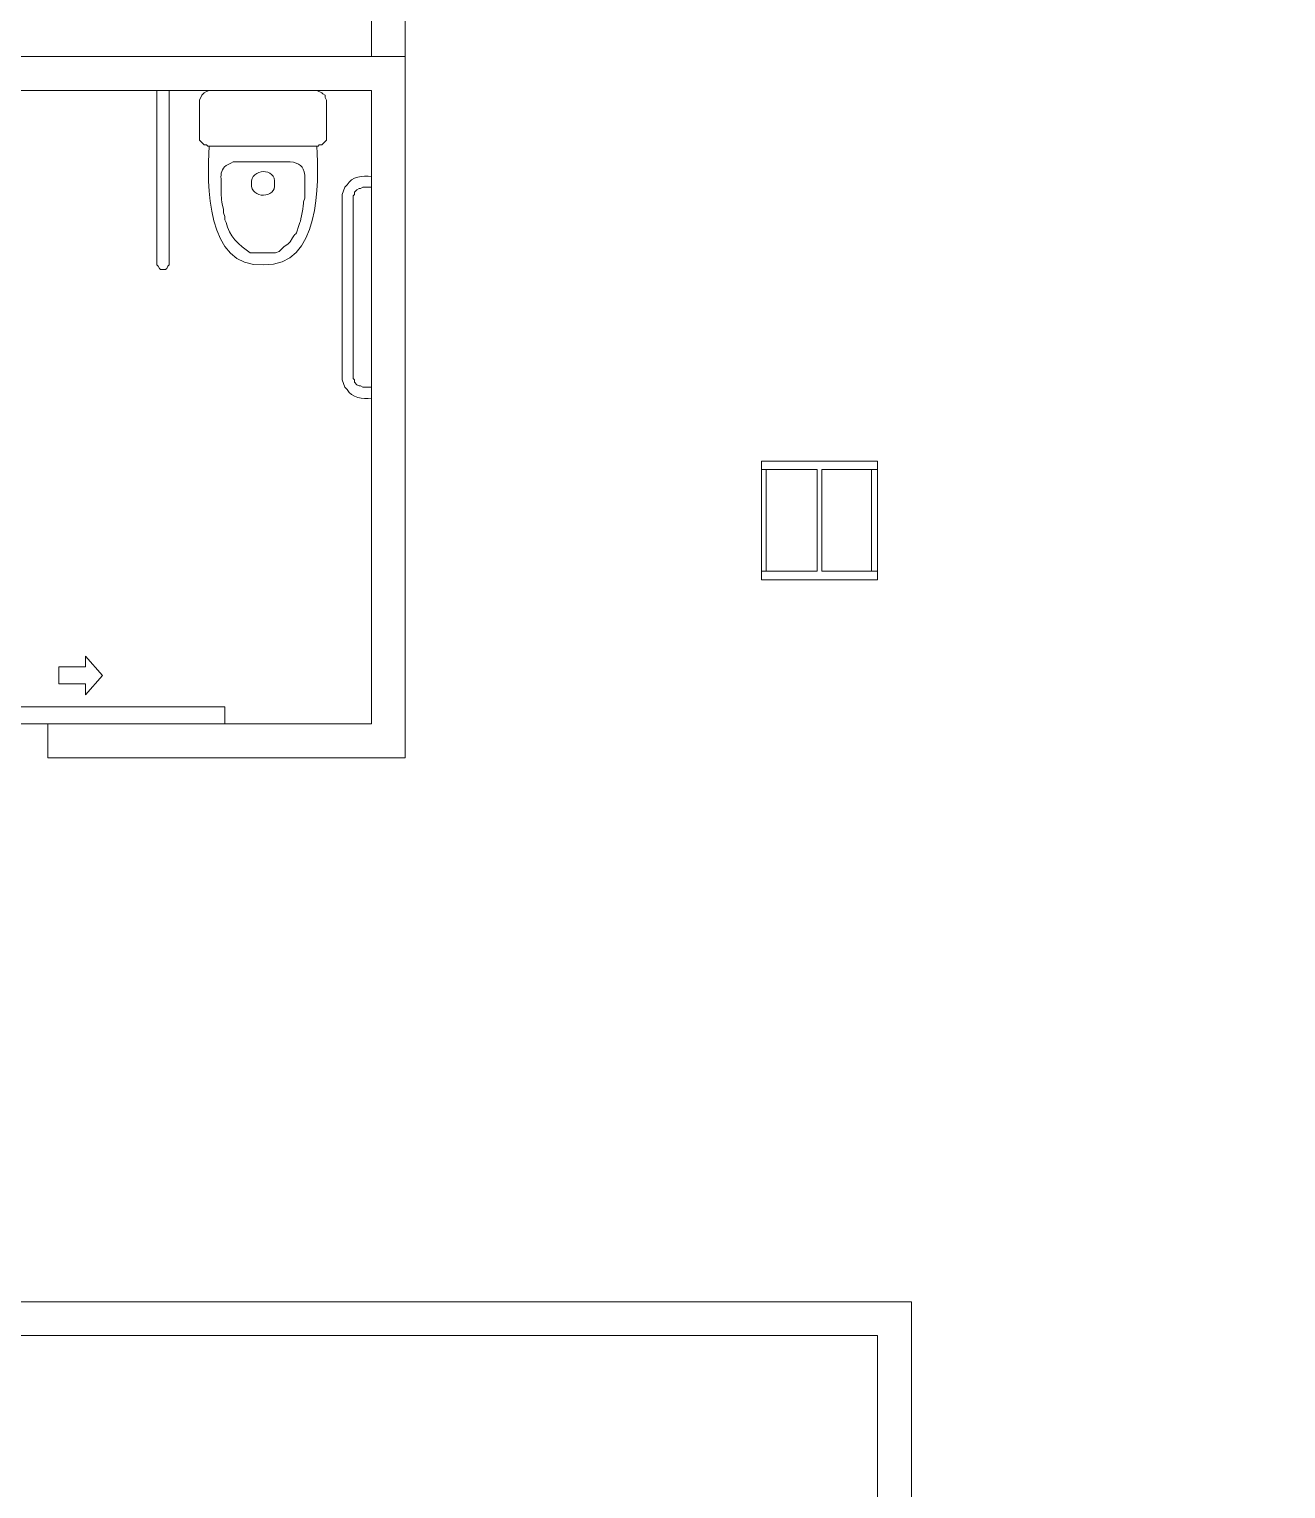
# Model space of a CAD drawing. Header units: millimetres. Extents: x -15161 to 10473752, y -72817 to 33960.
# Drawn here: x -1457 to -1018, y 2573 to 3083 of the extents above; entities that cross this region are included whole.
import ezdxf

# ---------------------------------------------------------------- set-up
doc = ezdxf.new("R2010")
doc.units = ezdxf.units.MM
doc.layers.add('PDF_幾何圖形', color=7, linetype='Continuous')

# ---------------------------------------------------------------- blocks, each defined once
blk = doc.blocks.new('建築底圖')
at = {"layer": 'PDF_幾何圖形', "lineweight": 0}
for points in [[(-1337.51, 3073.74), (-1337.51, 3103.8), (-1325.65, 3103.8), (-1325.65, 3073.74), (-1325.65, 2828.59), (-1450.56, 2828.59), (-1450.56, 2840.45), (-1337.51, 2840.45), (-1337.51, 3061.89), (-1557.68, 3061.89), (-1557.68, 2840.45), (-1535.66, 2840.45), (-1535.66, 2828.59), (-1569.53, 2828.59), (-1569.53, 3061.89), (-1951.87, 3061.89)], [(-1325.65, 3073.74), (-1951.87, 3073.74)], [(-1408.22, 3061.89), (-1408.22, 3000.92), (-1408.64, 3000.49), (-1409.06, 2999.65), (-1409.49, 2999.22), (-1411.18, 2999.22), (-1411.6, 2999.65), (-1412.03, 3000.49), (-1412.45, 3000.92), (-1412.45, 3061.89)], [(-1365.88, 3036.91), (-1375.19, 3036.91), (-1385.78, 3036.91), (-1386.62, 3036.48), (-1388.32, 3035.63)], [(-1390.01, 3030.98), (-1390.01, 3028.86)], [(-1360.8, 3032.25), (-1360.8, 3030.98), (-1360.8, 3024.2), (-1361.22, 3022.93)], [(-1345.98, 3028.86), (-1346.82, 3028.01), (-1347.67, 3025.47), (-1347.67, 2960.69), (-1346.82, 2958.15), (-1345.98, 2957.31)], [(-1337.51, 3028.01), (-1340.47, 3028.01), (-1341.32, 3027.59), (-1341.74, 3027.59), (-1342.59, 3027.17), (-1343.44, 3026.32), (-1343.44, 3025.47), (-1343.86, 3025.05), (-1343.86, 2961.12), (-1343.44, 2960.69), (-1343.44, 2959.85), (-1342.59, 2959), (-1341.74, 2958.58), (-1341.32, 2958.58), (-1340.47, 2958.15), (-1337.51, 2958.15)], [(-1388.32, 3015.73), (-1388.74, 3016.58), (-1388.74, 3017.85), (-1389.16, 3019.12), (-1389.16, 3020.39), (-1389.59, 3021.66)], [(-1365.88, 3008.96), (-1366.72, 3008.11), (-1367.99, 3007.27), (-1369.69, 3005.57), (-1370.96, 3005.15), (-1375.19, 3005.15), (-1379.85, 3005.15)], [(-1672.84, 2638.48), (-1148.67, 2638.48), (-1148.67, 2416.62), (-1116.49, 2416.62), (-1116.49, 2290.87)], [(-450.9, 2290.87), (-1148.67, 2290.87), (-1148.67, 1313.23), (-1160.53, 1313.23), (-1160.53, 2626.63), (-1672.84, 2626.63), (-1951.87, 2626.63)]]:
    blk.add_lwpolyline(points, dxfattribs=at)
for points in [[(-1356.56, 3042.41), (-1394.24, 3042.41), (-1394.67, 3042.41), (-1395.09, 3042.83), (-1395.94, 3042.83), (-1397.63, 3044.53), (-1397.63, 3058.5), (-1396.78, 3060.19), (-1395.94, 3061.04), (-1395.09, 3061.46), (-1394.24, 3061.89), (-1356.56, 3061.89), (-1354.87, 3061.04), (-1354.44, 3060.62), (-1353.6, 3060.19), (-1353.6, 3059.35), (-1353.17, 3058.5), (-1353.17, 3044.53), (-1354.87, 3042.83), (-1355.71, 3042.83), (-1356.14, 3042.41)], [(-1201.17, 2893.8), (-1201.17, 2890.83), (-1160.53, 2890.83), (-1160.53, 2893.8), (-1180, 2893.8), (-1180, 2929.36), (-1160.53, 2929.36), (-1160.53, 2932.32), (-1201.17, 2932.32), (-1201.17, 2929.36), (-1181.7, 2929.36), (-1181.7, 2893.8)], [(-1201.17, 2893.8), (-1201.17, 2929.36), (-1199.48, 2929.36), (-1199.48, 2893.8)], [(-1162.64, 2893.8), (-1162.64, 2929.36), (-1160.53, 2929.36), (-1160.53, 2893.8)], [(-1437.43, 2860.35), (-1437.43, 2864.16), (-1431.5, 2857.38), (-1437.43, 2850.61), (-1437.43, 2854.42), (-1446.75, 2854.42), (-1446.75, 2860.35)], [(-1388.74, 2840.45), (-1388.74, 2846.37), (-1473.42, 2846.37), (-1473.42, 2840.45)]]:
    blk.add_lwpolyline(points, close=True, dxfattribs=at)
for points in [[(-1375.19, 3000.92), (-1395.36, 2999.59), (-1394.96, 3029.23), (-1394.24, 3042.41)], [(-1356.56, 3042.41), (-1355.79, 3029.42), (-1355.38, 2999.99), (-1375.19, 3000.92)], [(-1365.88, 3036.91), (-1362.75, 3036.52), (-1361.14, 3035.54), (-1360.8, 3032.25)], [(-1390.01, 3030.98), (-1390.27, 3032.71), (-1389.75, 3034.53), (-1388.32, 3035.63)], [(-1379.43, 3029.28), (-1379.84, 3034.78), (-1370.63, 3034.99), (-1371.38, 3029.28)], [(-1337.51, 3031.82), (-1340.54, 3032.21), (-1344.37, 3031.82), (-1345.98, 3028.86)], [(-1389.59, 3021.66), (-1390, 3025.05), (-1390.12, 3025.16), (-1390.01, 3028.86)], [(-1371.38, 3029.28), (-1370.53, 3023.92), (-1379.81, 3023.89), (-1379.43, 3029.28)], [(-1361.22, 3022.93), (-1361.24, 3021.96), (-1362.04, 3016.4), (-1362.49, 3015.73)], [(-1379.85, 3005.15), (-1383.77, 3007.48), (-1387.34, 3011.18), (-1388.32, 3015.73)], [(-1362.49, 3015.73), (-1364.28, 3009.72), (-1363.5, 3013.42), (-1365.88, 3008.96)], [(-1345.98, 2957.31), (-1344.37, 2954.34), (-1340.54, 2953.95), (-1337.51, 2954.34)]]:
    blk.add_open_spline(points, degree=3, dxfattribs=at)

msp = doc.modelspace()

# ---------------------------------------------------------------- block references
at = {"color": 30}
msp.add_blockref('建築底圖', (0, 0), dxfattribs=at)

doc.saveas('drawing.dxf')
